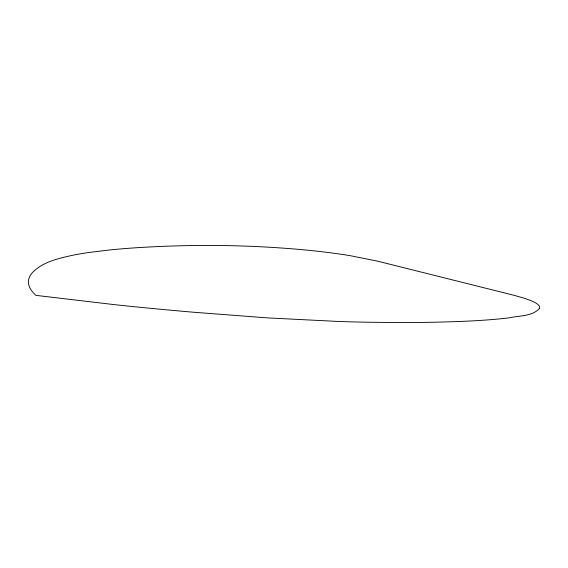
<?xml version="1.0" encoding="UTF-8"?>
<svg xmlns="http://www.w3.org/2000/svg" width="568" height="568" viewBox="0 0 568 568"><rect width="100%" height="100%" fill="white"/><g stroke="black" fill="none" stroke-linecap="round" stroke-linejoin="round"><path stroke-width="0.85" d="M539.579 308.296C532.273 316.653 518.896 315.552 508.836 317.888C483.084 320.899 457.133 321.729 431.233 322.29A307.437 42.259 3.3 0 1 400.241 322.553L369.044 322.255A283.467 38.965 3.3 0 1 338.606 321.467L267.507 317.888L193.29 312.215A609.62 83.787 3.3 0 1 113.905 304.583L35.919 295.36C32.369 292.144 29.025 288.125 28.45 283.198A609.62 83.787 3.3 0 1 32.908 272.079C43.651 261.465 59.221 258.262 73.442 255.103A283.467 38.965 3.3 0 1 89.758 252.362L110.057 249.927A307.437 42.259 3.3 0 1 134.005 247.904C191.721 244.07 249.764 244.623 307.352 250.176A132.287 18.183 3.3 0 1 350.002 255.636L377.94 261.252L514.182 295.346L524.91 298.385L532.685 301.352A132.287 18.183 3.3 0 1 539.579 308.296"/></g></svg>
